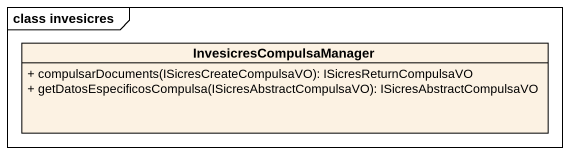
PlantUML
@startuml
mainframe class invesicres
hide circle
hide empty members
skinparam classAttributeIconSize 0
class InvesicresCompulsaManager {
  + compulsarDocuments(ISicresCreateCompulsaVO): ISicresReturnCompulsaVO
  + getDatosEspecificosCompulsa(ISicresAbstractCompulsaVO): ISicresAbstractCompulsaVO
}
@enduml
